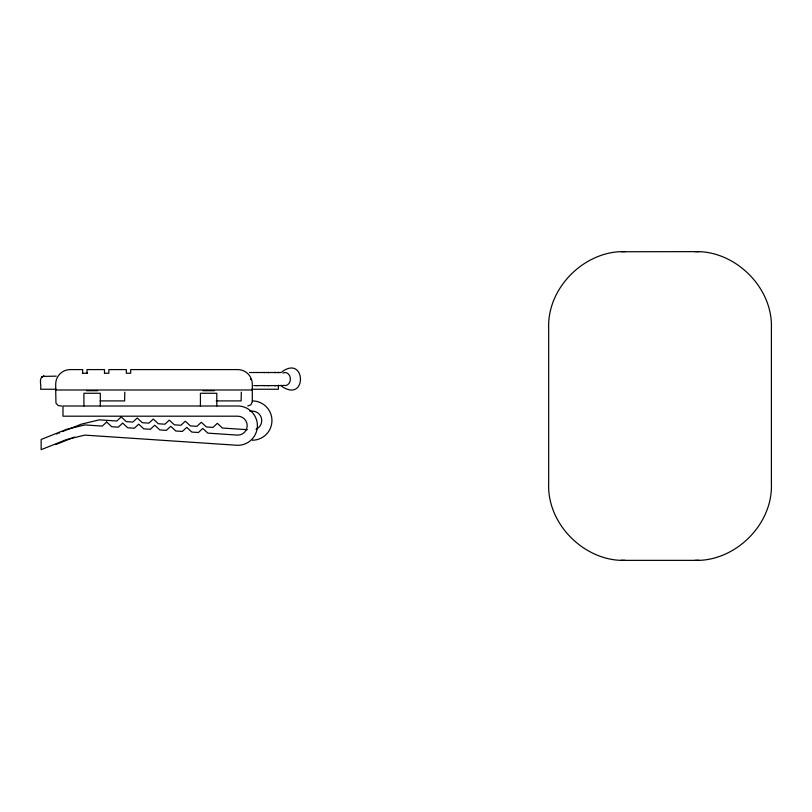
<?xml version="1.0" encoding="UTF-8"?>
<svg xmlns="http://www.w3.org/2000/svg" width="812" height="812" viewBox="0 0 812 812"><rect width="100%" height="100%" fill="white"/><g stroke="black" fill="none" stroke-linecap="round" stroke-linejoin="round"><path stroke-width="1.22" d="M252.288 401.635L252.299 384.157A14.565 14.565 0 0 0 237.733 369.592L130.702 369.592L130.702 373.236L126.337 373.236L126.337 369.592L108.859 369.592L108.859 373.236L104.403 373.236M124.794 392.166L124.642 400.905L100.12 400.905M241.296 392.166L241.144 400.905L216.185 400.905M252.278 401.849L250.847 404.873L247.731 406M41.666 377.215L43.574 376.21C38.073 377.803 41.716 385.365 40.6 389.252L56.464 389.252M282.038 371.754C305.667 354.661 307.332 402.326 282.566 386.918M42.254 376.738C40.468 378.27 42.417 376.748 42.579 376.555M56.576 434.044L57.165 433.811M58.789 433.161L59.591 432.847M62.879 431.527L63.925 431.111M64.99 430.685L65.539 430.462M66.625 430.025L81.19 424.199L99.389 419.834L116.847 421.002L121.232 416.921L126.307 421.631L132.863 422.067L137.258 417.987L142.323 422.697L148.88 423.133L153.275 419.053L158.34 423.762L164.907 424.199L169.292 420.129L174.357 424.828L180.924 425.265L185.309 421.195L190.373 425.894L196.94 426.33L201.325 422.26L206.39 426.96L212.957 427.406L217.342 423.326L222.407 428.036L247.376 429.69M55.713 444.59L74.471 437.089M42.904 376.403L56.241 376.149M43.584 376.21L44.274 376.149M256.704 385.609L257.353 385.568L253.73 385.609M256.866 385.609L265.006 385.568M263.798 385.609L282.505 385.609M621.19 251.75L694.889 251.639C734.616 250.279 772.851 287.001 771.4 328.089L771.4 483.911C772.851 524.999 734.616 561.721 694.889 560.361L625.179 560.361C585.452 561.721 547.217 524.999 548.668 483.911L548.668 328.089C547.217 287.001 585.452 250.279 625.179 251.639M694.889 560.361L698.878 560.25M281.287 372.505L249.477 372.515M252.339 440.226L252.37 440.226A19.661 19.661 0 0 0 271.949 420.525A19.661 19.661 0 0 0 252.299 400.905M82.327 373.236L87.605 373.236M251.791 389.252L278.404 389.252L278.394 385.192M82.641 373.236L82.641 369.592L70.268 369.592A14.565 14.565 0 0 0 55.703 384.157L55.703 389.983L252.299 389.983M86.488 390.714L97.734 390.714M202.98 390.714L214.236 390.714M61.783 406L58.21 405.584L55.967 403.107L55.703 389.983M249.761 411.095L252.299 411.095A9.47 9.47 0 0 1 256.876 428.848M694.889 251.639L698.878 251.75M621.19 560.25L625.179 560.361M263.798 372.505L265.006 372.546M256.704 372.505L256.866 372.515M282.048 386.37L281.104 385.172M250.461 378.839L250.735 379.63M216.794 406L216.794 393.262L200.422 393.262L200.422 406M104.484 373.236L104.484 369.592L87.016 369.592L87.016 373.236M100.302 406L100.302 393.262L83.92 393.262L83.92 406M282.86 373.094A6.557 5.339 90 0 1 290.402 378.717A6.557 5.339 90 0 1 283.388 385.274M256.45 429.061A9.47 9.47 0 0 1 256.024 429.264M106.676 422.017L102.282 426.097L84.834 424.93L66.625 429.304L41.148 439.485L41.148 449.686L66.625 439.495L84.834 435.12L237.804 445.321A19.661 19.661 0 0 0 257.394 425.62A19.661 19.661 0 0 0 237.733 406L62.991 406L62.991 416.191L237.733 416.191A9.47 9.47 0 0 1 247.193 425.62A9.47 9.47 0 0 1 237.804 435.12L207.852 433.131L202.787 428.421L198.402 432.502L191.825 432.065L186.76 427.356L182.375 431.436L175.808 430.989L170.743 426.29L166.358 430.36L159.791 429.924L154.727 425.224L150.342 429.294L143.775 428.858L138.71 424.158L134.325 428.228L127.758 427.792L122.693 423.082L118.298 427.163L111.741 426.726L106.676 422.017M268.752 385.568L268.031 385.609L268.752 385.568M278.78 385.568L277.998 385.609L278.78 385.568M275.512 385.568L274.456 385.609L275.512 385.609M275.512 372.505L274.456 372.515L275.512 372.546M278.78 372.546L277.958 372.515L278.78 372.546M268.752 372.546L268.082 372.515L268.752 372.546"/></g></svg>
